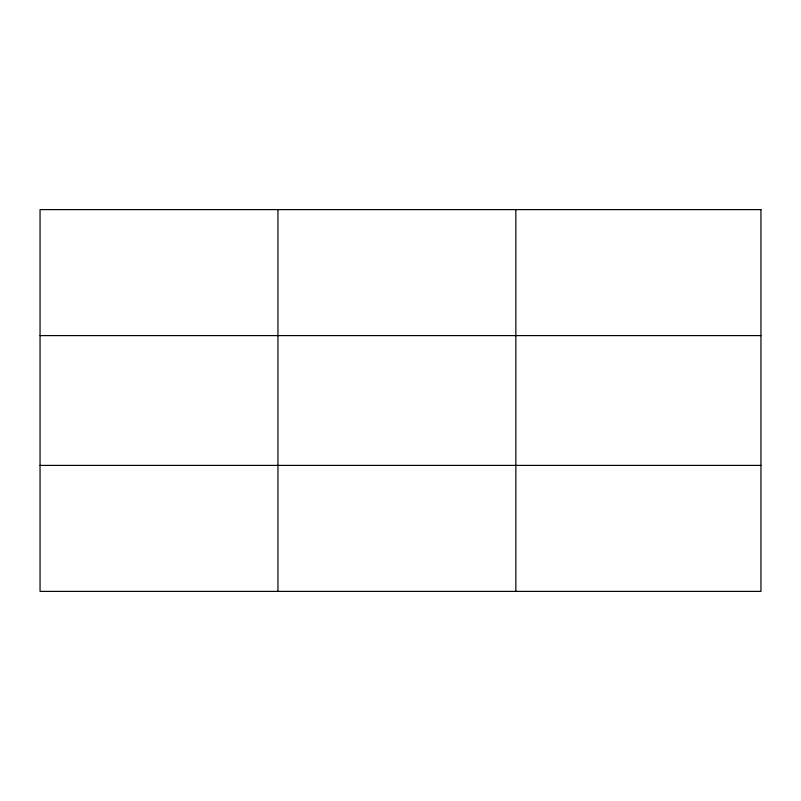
<?xml version="1.0" encoding="UTF-8"?>
<svg xmlns="http://www.w3.org/2000/svg" width="801" height="801" viewBox="0 0 801 801"><rect width="100%" height="100%" fill="white"/><g stroke="black" fill="none" stroke-linecap="round" stroke-linejoin="round"><path stroke-width="1.2" d="M277.947 209.612L277.947 591.388M515.844 209.612L515.844 591.388M40.05 335.599L760.95 335.599M40.05 465.401L760.95 465.401M760.95 209.612L760.95 591.388L40.05 591.388L40.05 209.612L760.95 209.612"/></g></svg>
